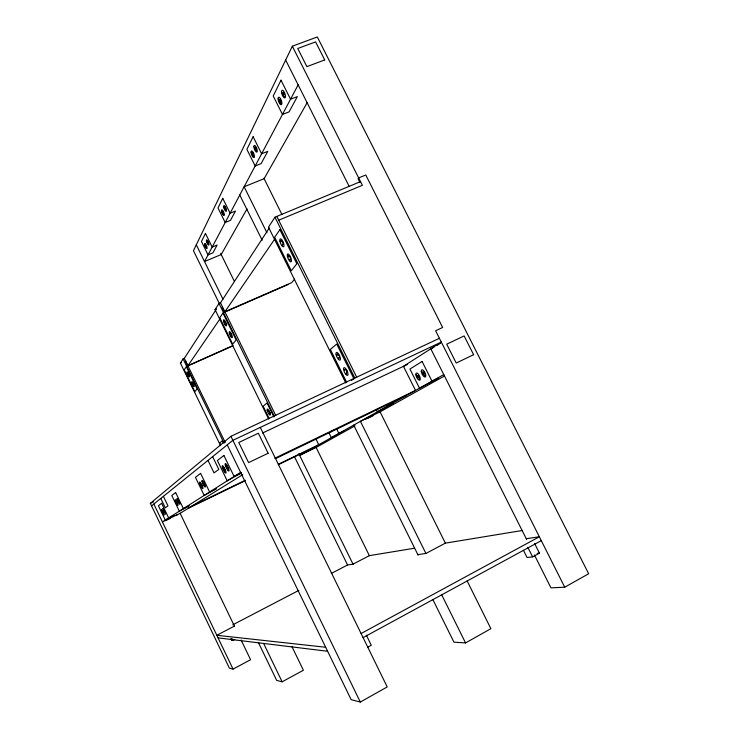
<?xml version="1.0" encoding="UTF-8"?>
<svg xmlns="http://www.w3.org/2000/svg" width="739" height="739" viewBox="0 0 739 739"><rect width="100%" height="100%" fill="white"/><g stroke="black" fill="none" stroke-linecap="round" stroke-linejoin="round"><path stroke-width="1.11" d="M534.399 554.924L550.952 587.856L564.735 587.2L588.65 573.76L317.308 36.95L292.339 46.206L193.452 250.697L219.594 304.015M224.12 207.631L225.192 209.525M205.728 245.071L206.384 246.189M298.14 84.865L204.509 261.541L221.192 254.539L247.029 208.888M307.202 102.592L264.119 178.69L244.138 186.764L266.964 232.813M220.536 445.635L180.39 363.034L183.078 358.886L184.307 358.341L225.266 442.541M268.608 418.939L215.04 309.595L219.012 303.461L220.499 302.824L275.795 415.567M360.521 181.618L274.954 217.192L268.488 227.159L345.787 382.996M184.103 358.655L216.056 309.641M220.434 302.916L269.301 227.954M185.507 360.798L187.697 366.008M220.148 318.675L187.891 365.713L232.988 345.612M274.511 239.399L224.887 311.766L291.674 282.667L294.602 279.13M225.219 324.338L226.688 323.691M192.306 383.079L193.516 382.534M241.09 639.983L250.595 659.733L233.044 669.091L229.395 668.148L150.35 503.351L230.919 436.315L439.409 338.286M151.55 505.864L232.877 440.333L441.303 342.055L403.457 366.332L415.512 390.441L274.797 458.235M268.913 413.498L270.372 412.815M163.384 510.076L164.381 512.025M162.562 511.536L163.236 512.82M203.428 482.733L204.315 484.359M351.394 380.465L354.859 378.045L274.954 217.192M436.906 345.464L440.472 343.182M240.6 472.35L162.414 521.91L180.131 513.328L242.798 474.632M176.076 515.508L177.619 514.556M443.76 374.59L299.664 455.436L316.116 447.464L355.043 425.784M227.233 444.887L351.173 699.685L360.318 702.05L387.218 686.937L260.285 427.41M432.777 599.384L453.94 642.163L465.552 642.93L490.89 628.686L467.159 580.983M365.352 419.336L370.276 416.584M444.453 376.003L380.077 411.854L360.42 421.341L426.006 553.64M367.514 647.299L371.274 645.239L366.35 635.161M523.434 550.278L527.064 557.492L532.625 556.883L539.452 553.141L534.657 543.608M363.098 637.618L541.299 540.643M258.548 642.828L276.672 680.388L282.141 681.811L303.396 670.245L291.923 646.551M361.094 633.517L539.35 536.773L526.242 538.703M230.938 638.441L231.87 640.38L233.746 639.392M231.87 640.38L234.808 639.521M234.411 626.099L216.813 635.281L325.668 647.253M232.794 624.824L298.815 590.396M331.312 573.446L347.57 564.975L353.03 564.171L369.352 555.645L414.422 548.236M165.462 520.644L170.293 518.307M368.198 418.108L373.01 415.78M191.503 506.307L245.302 480.267M278.4 464.249L318.749 444.721L315.738 438.615M188.408 508.22L245.293 480.683M278.391 464.665L313.558 447.64M311.387 448.859L316.283 446.485L305.059 452.407M275.619 458.586L406.496 395.494M150.35 503.351L153.472 501.855M262.567 433.017L407.54 364.392M430.8 348.799L433.913 347.33M188.741 365.537L232.739 345.926M180.39 363.034L181.6 362.498M225.404 324.707L226.864 324.061M215.04 309.595L216.49 308.967M226.67 311.295L288.164 284.497M278.695 220.204L362.378 185.313L292.339 46.206M522.528 530.454L445.368 543.147L425.913 553.456L417.849 554.638M537.207 553.4L539.452 553.141M218.06 637.877L327.626 651.271M564.735 587.2L435.613 330.758L442.633 327.479L365.759 174.986L358.664 177.923L358.046 178.709L359.902 182.394M285.651 60.025L349.261 186.579M430.431 348.06L526.639 539.488M527.822 547.322L532.625 556.883M386.358 404.288L387.338 406.247L393.37 403.337L377.37 411.835L376.363 409.822M263.906 178.265L281.901 214.43M379.55 410.801L445.34 543.091M276.811 216.416L356.697 377.176M353.916 378.701L336.707 344.041L330.342 349.427L346.683 382.368M441.719 594.83L465.552 642.93M239.769 195.013L262.151 240.212M353.713 425.11L418.098 555.137M336.855 429.341L338.878 433.433L344.189 430.865L331.331 437.664L328.864 432.675M220.638 253.422L234.392 281.383M315.923 447.067L369.426 555.802M196.297 244.803L222.975 299.175M298.815 453.709L353.187 564.494M222.153 307.239L224.582 312.2M294.408 456.573L347.524 564.892M219.012 303.461L274.326 416.26M273.938 417.027L267.028 402.94L263.13 406.247L269.172 418.588M230.919 436.315L360.318 702.05M183.078 358.886L224.102 443.234M223.344 442.735L222.356 440.712L219.723 442.938L220.693 444.943M212.629 456.656L218.818 469.422L214.024 472.868L207.982 460.397M263.629 643.447L282.141 681.811M180.076 513.199L234.586 626.478M231.981 638.561L232.924 640.51M163.393 496.322L167.993 505.882L165.296 507.813L160.788 498.419M153.832 504.026L233.044 669.091M331.248 431.105A3.058 0.951 64.2 0 1 330.758 431.742M334.351 429.775A3.095 0.97 64.2 0 1 334.083 429.812M419.105 378.941L419.549 379.172L419.105 378.941M231.039 333.723L231.418 334.434L231.058 333.686M424.602 375.726L425.054 375.966L424.602 375.726M253.671 156.252L253.791 156.742L253.689 156.197M256.507 150.747L256.627 151.246L256.507 150.747M281.032 103.174L281.153 103.737L281.032 103.174M284.57 96.31L284.691 96.883L284.57 96.31M269.07 411.309L269.449 412.029L269.088 411.272M282.381 241.431L282.825 242.337L282.381 241.431M289.854 256.488L290.307 257.403L289.882 256.433M338.832 355.136L339.33 356.041L338.832 355.136M346.425 370.424L346.924 371.338L346.452 370.378M223.732 214.319L223.834 214.781L223.76 214.301M225.894 210.135L225.986 210.606L225.912 210.107M188.399 373.666L188.694 374.276L188.399 373.666M193.156 383.458L193.461 384.068L193.156 383.458M161.481 509.67L164.003 514.917L161.481 509.67M162.931 508.617L165.481 513.919L162.931 508.617M225.238 321.816L225.571 322.573L225.238 321.816M202.255 487.444L202.384 487.906L202.283 487.444M204.62 485.828L204.749 486.299L204.648 485.828M205.442 233.404L201.461 241.487L208.038 254.881L212.906 252.849L217.137 245.015L212.176 247.085L205.442 233.404M222.744 198.329L217.996 207.955L225.192 222.522L230.466 220.351L235.51 211.021L230.106 213.238L222.744 198.329M253.126 136.724L246.881 149.37L255.149 165.989L261.144 163.596L267.767 151.338L261.615 153.777L253.126 136.724M280.996 80.2L273.218 95.978L282.464 114.443L289.097 111.866L297.355 96.578L290.538 99.211L280.996 80.2M225.238 471.722L225.377 472.258L225.275 471.722M205.091 245.117L205.932 247.057L205.091 245.117M206.883 241.579L207.742 243.547L206.883 241.579M222.051 211.714L222.975 213.839L222.051 211.714M251.731 153.278L252.775 155.735L251.731 153.278M254.539 147.754L255.592 150.229L254.539 147.754M278.825 99.931L279.979 102.684L278.825 99.931M282.326 93.04L283.499 95.821L282.326 93.04M207.585 241.422L208.139 242.771L207.585 241.422M222.845 211.465L223.437 212.934L222.845 211.465M224.998 207.243L225.598 208.731L224.998 207.243M252.72 152.844L253.385 154.543L252.72 152.844M255.546 147.292L256.221 149.01L255.546 147.292M280.007 99.285L280.746 101.197L280.007 99.285M283.527 92.366L284.284 94.296L283.527 92.366M228.24 469.671L228.369 470.216L228.314 469.708M186.367 366.701L184.205 369.869L194.828 391.716L197.128 388.825L186.367 366.701M222.956 313.059L219.769 317.742L232.72 344.189L236.129 339.922L222.956 313.059M279.878 229.635L274.686 237.247L291.295 270.723L296.838 263.777L279.878 229.635M187.752 373.029L187.706 373.62L187.752 373.029M224.397 321.123L224.286 321.918L224.397 321.123M281.217 240.637L280.977 241.782L281.217 240.637M188.796 375.172L188.639 375.892L188.796 375.172M282.852 243.925L282.363 245.403L282.852 243.925M230.208 332.975L230.078 333.751L230.208 332.975M288.681 255.676L288.422 256.793L288.681 255.676M193.544 384.945L193.387 385.656L193.544 384.945M231.473 335.571L231.196 336.541L231.473 335.571M290.316 258.964L289.808 260.405L290.316 258.964M268.174 410.441L267.998 411.106L268.174 410.441M337.557 354.138L337.215 355.089L337.557 354.138M339.219 357.473L338.573 358.646L339.219 357.473M161.619 503.287L158.405 505.753L165.287 520.09L173.951 515.388L168.658 517.956L161.619 503.287M175.642 492.534L171.781 495.49L179.328 511.185L189.175 505.818L183.383 508.617L175.642 492.534M200.611 473.376L195.447 477.339L204.195 495.426L216.268 488.775L209.617 491.989L200.611 473.376M223.908 455.501L217.368 460.526L227.224 480.83L241.551 472.886L234.097 476.47L223.908 455.501M345.141 369.398L344.771 370.322L345.141 369.398M346.794 372.733L346.129 373.879L346.794 372.733M161.98 511.074L162.876 513.069L161.98 511.074M175.78 501.264L176.76 503.453L175.78 501.264M177.526 500.017L178.524 502.234L177.526 500.017M200.241 483.869L201.368 486.401L200.241 483.869M202.578 482.207L203.715 484.775L202.578 482.207M222.938 467.732L224.194 470.586L222.938 467.732M225.894 465.625L227.169 468.517L225.894 465.625M164.067 510.473L164.658 511.831L164.067 510.473M176.501 501.707L177.138 503.185L176.501 501.707M178.265 500.469L178.912 501.966L178.265 500.469M201.147 484.341L201.876 486.05L201.147 484.341M224.028 468.203L224.841 470.133L224.028 468.203M227.012 466.106L227.834 468.064L227.012 466.106M422.098 361.473L409.933 369.057L419.512 388.197L438.67 377.98L431.992 381.195L422.098 361.473M416.685 375.19L417.831 377.915L416.685 375.19M422.135 371.929L423.299 374.691L422.135 371.929M418.302 375.357L419.013 377.213L418.302 375.357M423.789 372.096L424.509 373.98L423.789 372.096M268.128 453.238L248.581 462.614L238.78 442.495L258.354 433.239L268.128 453.238M473.616 354.692L456.212 363.034L446.716 344.171L464.138 335.931L473.616 354.692M324.698 59.924L306.897 66.649L297.752 48.497L315.581 41.874L324.698 59.924M267.185 410.367A3.344 0.896 64.9 0 0 269.957 415.124A3.344 0.896 64.9 0 0 269.051 410.755A3.344 0.896 64.9 0 0 267.185 410.367M229.321 333.113A3.335 0.887 66.1 0 0 232.028 337.723A3.335 0.887 66.1 0 0 230.993 333.123A3.335 0.887 66.1 0 0 229.321 333.113M223.529 321.299A3.335 0.887 66.3 0 0 226.217 325.89A3.335 0.887 66.3 0 0 225.173 321.253A3.335 0.887 66.3 0 0 223.529 321.299M343.598 369.445A4.268 1.469 65 0 0 347.302 375.44A4.268 1.469 65 0 0 346.471 369.694A4.268 1.469 65 0 0 343.598 369.445M336.051 354.24A4.268 1.469 65.3 0 0 339.737 360.198A4.268 1.469 65.3 0 0 338.868 354.387A4.268 1.469 65.3 0 0 336.051 354.24M287.351 256.119A4.268 1.441 67.4 0 0 290.917 261.846A4.268 1.441 67.4 0 0 289.854 255.666A4.268 1.441 67.4 0 0 287.351 256.119M279.915 241.136A4.268 1.432 67.7 0 0 283.462 246.826A4.268 1.432 67.7 0 0 282.372 240.581A4.268 1.432 67.7 0 0 279.915 241.136M191.863 382.811A2.734 0.6 65.6 0 0 194.043 386.663A2.734 0.6 65.6 0 0 193.091 383.014A2.734 0.6 65.6 0 0 191.863 382.811M187.124 373.056A2.734 0.6 65.7 0 0 189.286 376.899A2.734 0.6 65.7 0 0 188.334 373.223A2.734 0.6 65.7 0 0 187.124 373.056M415.872 374.71A3.926 1.561 64.2 0 0 419.41 380.234A3.926 1.561 64.2 0 0 418.93 374.969A3.926 1.561 64.2 0 0 415.872 374.71M421.304 371.449A3.981 1.607 64.2 0 0 424.907 377.038A3.981 1.607 64.2 0 0 424.435 371.689A3.981 1.607 64.2 0 0 421.304 371.449M222.31 467.113A4.138 0.887 64.5 0 0 225.663 473.126A4.138 0.887 64.5 0 0 224.36 467.944A4.138 0.887 64.5 0 0 222.31 467.113M225.256 465.007A4.203 0.915 64.5 0 0 228.665 471.094A4.203 0.915 64.5 0 0 227.353 465.838A4.203 0.915 64.5 0 0 225.256 465.007M221.608 211.493A3.058 0.905 68.1 0 0 224.046 215.492A3.058 0.905 68.1 0 0 223.086 210.966A3.058 0.905 68.1 0 0 221.608 211.493M223.732 207.29A3.095 0.924 68.2 0 0 226.199 211.326A3.095 0.924 68.2 0 0 225.247 206.735A3.095 0.924 68.2 0 0 223.732 207.29M204.694 244.895A2.799 0.767 67.5 0 0 206.902 248.6A2.799 0.767 67.5 0 0 205.978 244.535A2.799 0.767 67.5 0 0 204.694 244.895M206.477 241.357A2.827 0.785 67.6 0 0 208.721 245.099A2.827 0.785 67.6 0 0 207.788 240.988A2.827 0.785 67.6 0 0 206.477 241.357M175.346 500.756A3.187 0.527 64.6 0 0 177.859 505.43A3.187 0.527 64.6 0 0 176.704 501.55A3.187 0.527 64.6 0 0 175.346 500.756M177.092 499.509A3.224 0.536 64.6 0 0 179.623 504.238A3.224 0.536 64.6 0 0 178.468 500.303A3.224 0.536 64.6 0 0 177.092 499.509M199.715 483.306A3.686 0.702 64.5 0 0 202.652 488.673A3.686 0.702 64.5 0 0 201.414 484.128A3.686 0.702 64.5 0 0 199.715 483.306M202.043 481.634A3.732 0.721 64.5 0 0 205.026 487.075A3.732 0.721 64.5 0 0 203.77 482.465A3.732 0.721 64.5 0 0 202.043 481.634M251.084 152.326A3.538 1.182 69.4 0 0 253.708 157.601A3.538 1.182 69.4 0 0 253.449 152.927A3.538 1.182 69.4 0 0 251.084 152.326M253.883 146.784A3.584 1.21 69.5 0 0 256.535 152.123A3.584 1.21 69.5 0 0 256.285 147.375A3.584 1.21 69.5 0 0 253.883 146.784M278.095 98.897A3.981 1.46 70.8 0 0 281.023 104.762A3.981 1.46 70.8 0 0 280.866 99.294A3.981 1.46 70.8 0 0 278.095 98.897M281.587 91.987A4.037 1.496 70.9 0 0 284.552 97.936A4.037 1.496 70.9 0 0 284.413 92.357A4.037 1.496 70.9 0 0 281.587 91.987"/></g></svg>
